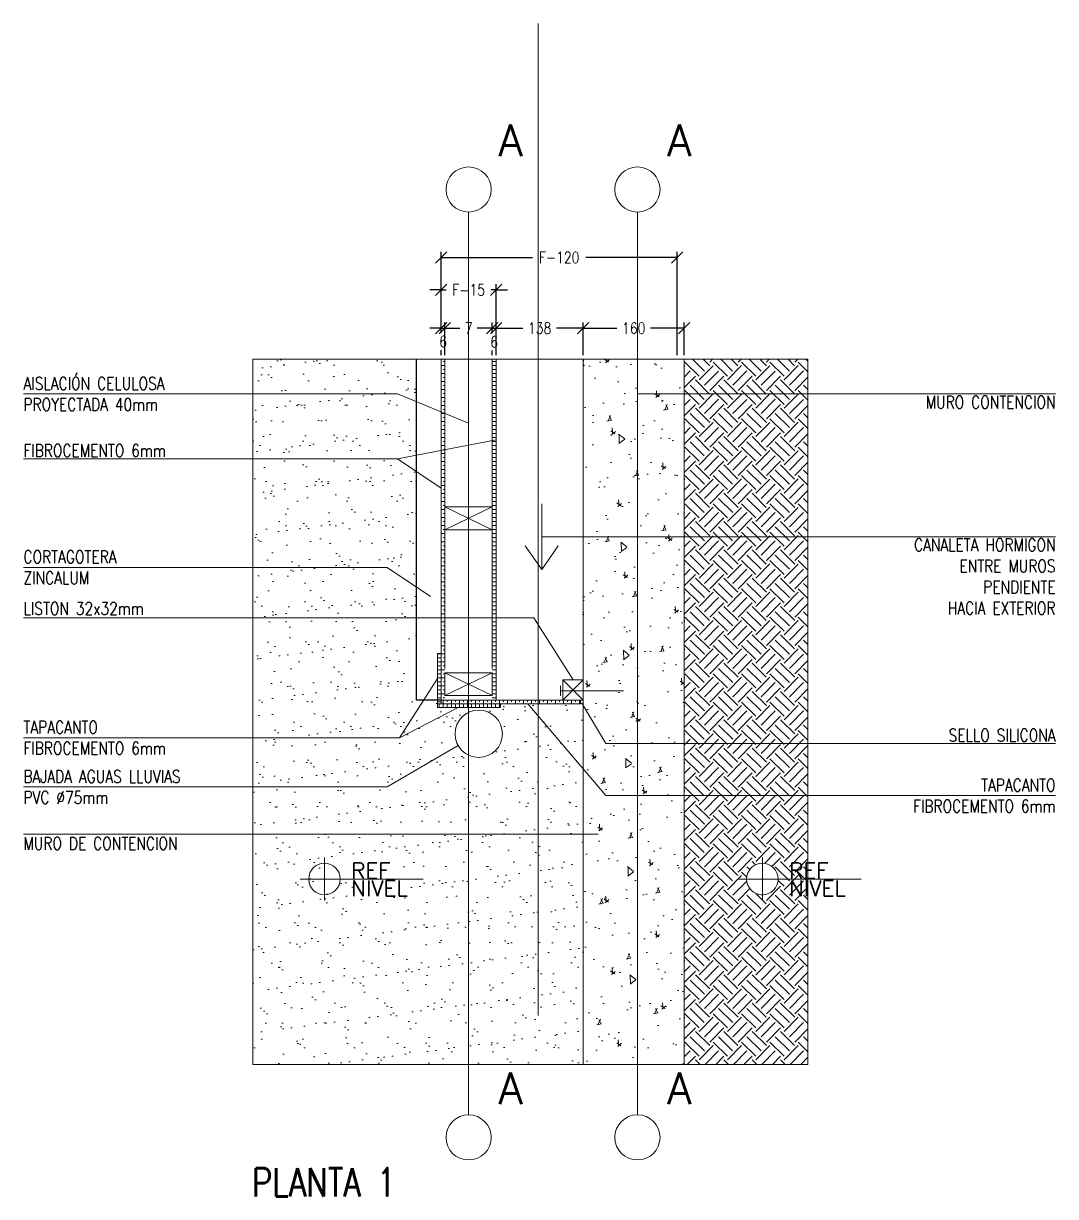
# Model space of a CAD drawing. Header units: metres. Extents: x -2 to 690, y -116 to 73.
# Drawn here: x 475.585 to 477.22, y -74.736 to -72.877 of the extents above; entities that cross this region are included whole.
import ezdxf
from ezdxf.enums import TextEntityAlignment as Align

# ---------------------------------------------------------------- set-up
doc = ezdxf.new("R2010")
doc.units = ezdxf.units.M
doc.header["$LTSCALE"] = 5
doc.header["$MEASUREMENT"] = 0
doc.layers.get('0').update_dxf_attribs({"color": 30})
doc.layers.get('DEFPOINTS').update_dxf_attribs({"color": 210})
doc.layers.add('_AUX', color=210, linetype='Continuous', lineweight=18, plot=False)
for name, color, linetype, lineweight in [('A-ANNO-DIMS', 3, 'Continuous', 18), ('A-ANNO-SYMB', 3, 'Continuous', 18), ('A-ANNO-TEXT', 3, 'Continuous', 18), ('A-DETL-MBND', 3, 'Continuous', 18), ('A-DETL-PATT', 8, 'Continuous', 18), ('A-ELEV-IDEN', 3, 'Continuous', 18), ('A-ELEV-MBE2', 4, 'Continuous', 25), ('A-WALL-PATT', 8, 'Continuous', 18), ('A-WALL-STUD', 3, 'Continuous', 18)]:
    doc.layers.add(name, color=color, linetype=linetype, lineweight=lineweight)
doc.styles.add('E-ROMANS', font='romans.shx', dxfattribs={"width": 0.8})
doc.dimstyles.new('E-0010_TICK_18', dxfattribs={"dimscale": 0.001, "dimtxt": 18, "dimasz": 18, "dimexe": 9, "dimexo": 6, "dimgap": 9, "dimtad": 0, "dimdec": 0, "dimlfac": 1000, "dimzin": 0, "dimdsep": 46, "dimtxsty": 'E-ROMANS', "dimblk": 'OBLIQUE', "dimcen": 9, "dimclrd": 256, "dimclre": 256, "dimclrt": 256, "dimadec": 0, "dimazin": 0, "dimtfac": 1, "dimtdec": 0, "dimtmove": 1, "dimatfit": 3, "dimldrblk": 'OPEN90', "dimfxl": 1, "dimtfill": 1, "dimtolj": 1, "dimtzin": 0, "dimarcsym": 0})

# ---------------------------------------------------------------- blocks, each defined once
blk = doc.blocks.new('_Oblique')
at = {"color": 0, "linetype": 'ByBlock', "lineweight": -2}
blk.add_line((-0.5, -0.5), (0.5, 0.5), dxfattribs=at)
blk = doc.blocks.new('*D972')
at = {"layer": 'A-ANNO-DIMS', "lineweight": -2, "transparency": 16777216}
for p, q in [((476.2466, -73.4026), (476.2466, -73.29)), ((476.3336, -73.4026), (476.3336, -73.29)), ((476.2466, -73.299), (476.2286, -73.299)), ((476.2466, -73.299), (476.2547, -73.299)), ((476.3336, -73.299), (476.3255, -73.299)), ((476.3336, -73.299), (476.3516, -73.299))]:
    blk.add_line(p, q, dxfattribs=at)
at = {"layer": 'DEFPOINTS', "color": 0, "transparency": 16777216}
for p in [(476.3336, -73.299), (476.2466, -73.4086), (476.3336, -73.4086)]:
    blk.add_point(p, dxfattribs=at)
at = {"layer": 'A-ANNO-DIMS', "lineweight": -2, "transparency": 16777216, "xscale": 0.018, "yscale": 0.018, "zscale": 0.018}
blk.add_blockref('_Oblique', (476.2466, -73.299), dxfattribs=at)
at = {"layer": 'A-ANNO-DIMS', "lineweight": -2, "transparency": 16777216, "xscale": 0.018, "yscale": 0.018, "zscale": 0.018, "rotation": 180}
blk.add_blockref('_Oblique', (476.3336, -73.299), dxfattribs=at)
at = {"layer": 'A-ANNO-DIMS', "transparency": 16777216, "insert": (476.2901, -73.299), "char_height": 0.018, "attachment_point": 5, "style": 'E-ROMANS', "bg_fill": 3, "box_fill_scale": 1.25, "bg_fill_color": 256, "bg_fill_true_color": 13158600, "bg_fill_transparency": 0}
blk.add_mtext('\\A1;F-15', dxfattribs=at)
blk = doc.blocks.new('_Open90')
at = {"color": 0, "linetype": 'ByBlock', "lineweight": -2}
for p, q in [((0, 0), (-1, 0)), ((-0.5, 0.5), (0, 0)), ((0, 0), (-0.5, -0.5))]:
    blk.add_line(p, q, dxfattribs=at)
blk = doc.blocks.new('*D24')
at = {"layer": 'A-ANNO-DIMS', "lineweight": -2, "transparency": 16777216}
for p, q in [((476.2466, -73.4026), (476.2466, -73.2387)), ((476.2466, -73.2477), (476.3914, -73.2477)), ((476.6206, -73.2477), (476.4759, -73.2477)), ((476.6206, -73.4026), (476.6206, -73.2387))]:
    blk.add_line(p, q, dxfattribs=at)
at = {"layer": 'DEFPOINTS', "color": 0, "transparency": 16777216}
for p in [(476.6206, -73.2477), (476.2466, -73.4086), (476.6206, -73.4086)]:
    blk.add_point(p, dxfattribs=at)
at = {"layer": 'A-ANNO-DIMS', "lineweight": -2, "transparency": 16777216, "xscale": 0.018, "yscale": 0.018, "zscale": 0.018, "rotation": 180}
blk.add_blockref('_Oblique', (476.2466, -73.2477), dxfattribs=at)
at = {"layer": 'A-ANNO-DIMS', "lineweight": -2, "transparency": 16777216, "xscale": 0.018, "yscale": 0.018, "zscale": 0.018}
blk.add_blockref('_Oblique', (476.6206, -73.2477), dxfattribs=at)
at = {"layer": 'A-ANNO-DIMS', "transparency": 16777216, "insert": (476.4336, -73.2477), "char_height": 0.018, "attachment_point": 5, "style": 'E-ROMANS', "bg_fill": 3, "box_fill_scale": 1.25, "bg_fill_color": 256, "bg_fill_true_color": 13158600, "bg_fill_transparency": 0}
blk.add_mtext('\\A1;F-120', dxfattribs=at)
blk = doc.blocks.new('*D973')
at = {"layer": 'A-ANNO-DIMS', "lineweight": -2, "transparency": 16777216}
for p, q in [((476.2466, -73.3597), (476.2286, -73.3597)), ((476.2466, -73.4026), (476.2466, -73.3507)), ((476.2526, -73.4026), (476.2526, -73.3507)), ((476.2526, -73.3597), (476.2706, -73.3597))]:
    blk.add_line(p, q, dxfattribs=at)
at = {"layer": 'DEFPOINTS', "color": 0, "transparency": 16777216}
for p in [(476.2466, -73.4086), (476.2526, -73.4086)]:
    blk.add_point(p, dxfattribs=at)
at = {"layer": 'A-ANNO-DIMS', "transparency": 16777216, "insert": (476.2496, -73.3808), "char_height": 0.018, "attachment_point": 5, "style": 'E-ROMANS', "bg_fill": 3, "box_fill_scale": 1.25, "bg_fill_color": 256, "bg_fill_true_color": 13158600, "bg_fill_transparency": 0}
blk.add_mtext('\\A1;6', dxfattribs=at)
at = {"layer": 'A-ANNO-DIMS', "lineweight": -2, "transparency": 16777216}
blk.add_line((476.2466, -73.3597), (476.2526, -73.3597), dxfattribs=at)
at = {"layer": 'DEFPOINTS', "color": 0, "transparency": 16777216}
blk.add_point((476.2526, -73.3597), dxfattribs=at)
at = {"layer": 'A-ANNO-DIMS', "lineweight": -2, "transparency": 16777216, "xscale": 0.018, "yscale": 0.018, "zscale": 0.018}
blk.add_blockref('_Oblique', (476.2466, -73.3597), dxfattribs=at)
at = {"layer": 'A-ANNO-DIMS', "lineweight": -2, "transparency": 16777216, "xscale": 0.018, "yscale": 0.018, "zscale": 0.018, "rotation": 180}
blk.add_blockref('_Oblique', (476.2526, -73.3597), dxfattribs=at)
blk = doc.blocks.new('*D974')
at = {"layer": 'A-ANNO-DIMS', "lineweight": -2, "transparency": 16777216}
for p, q in [((476.2526, -73.4026), (476.2526, -73.3507)), ((476.2526, -73.3597), (476.2763, -73.3597)), ((476.3276, -73.3597), (476.3039, -73.3597)), ((476.3276, -73.4026), (476.3276, -73.3507))]:
    blk.add_line(p, q, dxfattribs=at)
at = {"layer": 'DEFPOINTS', "color": 0, "transparency": 16777216}
for p in [(476.3276, -73.3597), (476.2526, -73.4086), (476.3276, -73.4086)]:
    blk.add_point(p, dxfattribs=at)
at = {"layer": 'A-ANNO-DIMS', "lineweight": -2, "transparency": 16777216, "xscale": 0.018, "yscale": 0.018, "zscale": 0.018, "rotation": 180}
blk.add_blockref('_Oblique', (476.2526, -73.3597), dxfattribs=at)
at = {"layer": 'A-ANNO-DIMS', "lineweight": -2, "transparency": 16777216, "xscale": 0.018, "yscale": 0.018, "zscale": 0.018}
blk.add_blockref('_Oblique', (476.3276, -73.3597), dxfattribs=at)
at = {"layer": 'A-ANNO-DIMS', "transparency": 16777216, "insert": (476.2901, -73.3597), "char_height": 0.018, "attachment_point": 5, "style": 'E-ROMANS', "bg_fill": 3, "box_fill_scale": 1.25, "bg_fill_color": 256, "bg_fill_true_color": 13158600, "bg_fill_transparency": 0}
blk.add_mtext('\\A1;7', dxfattribs=at)
blk = doc.blocks.new('*D975')
at = {"layer": 'A-ANNO-DIMS', "lineweight": -2, "transparency": 16777216}
for p, q in [((476.3276, -73.3597), (476.3096, -73.3597)), ((476.3276, -73.4026), (476.3276, -73.3507)), ((476.3336, -73.4026), (476.3336, -73.3507)), ((476.3336, -73.3597), (476.3516, -73.3597))]:
    blk.add_line(p, q, dxfattribs=at)
at = {"layer": 'DEFPOINTS', "color": 0, "transparency": 16777216}
for p in [(476.3276, -73.4086), (476.3336, -73.4086)]:
    blk.add_point(p, dxfattribs=at)
at = {"layer": 'A-ANNO-DIMS', "transparency": 16777216, "insert": (476.3306, -73.3814), "char_height": 0.018, "attachment_point": 5, "style": 'E-ROMANS', "bg_fill": 3, "box_fill_scale": 1.25, "bg_fill_color": 256, "bg_fill_true_color": 13158600, "bg_fill_transparency": 0}
blk.add_mtext('\\A1;6', dxfattribs=at)
at = {"layer": 'A-ANNO-DIMS', "lineweight": -2, "transparency": 16777216}
blk.add_line((476.3276, -73.3597), (476.3336, -73.3597), dxfattribs=at)
at = {"layer": 'DEFPOINTS', "color": 0, "transparency": 16777216}
blk.add_point((476.3336, -73.3597), dxfattribs=at)
at = {"layer": 'A-ANNO-DIMS', "lineweight": -2, "transparency": 16777216, "xscale": 0.018, "yscale": 0.018, "zscale": 0.018}
blk.add_blockref('_Oblique', (476.3276, -73.3597), dxfattribs=at)
at = {"layer": 'A-ANNO-DIMS', "lineweight": -2, "transparency": 16777216, "xscale": 0.018, "yscale": 0.018, "zscale": 0.018, "rotation": 180}
blk.add_blockref('_Oblique', (476.3336, -73.3597), dxfattribs=at)
blk = doc.blocks.new('*D976')
at = {"layer": 'A-ANNO-DIMS', "lineweight": -2, "transparency": 16777216}
for p, q in [((476.3336, -73.4026), (476.3336, -73.3507)), ((476.3336, -73.3597), (476.3761, -73.3597)), ((476.4716, -73.3597), (476.4291, -73.3597)), ((476.4716, -73.4026), (476.4716, -73.3507))]:
    blk.add_line(p, q, dxfattribs=at)
at = {"layer": 'DEFPOINTS', "color": 0, "transparency": 16777216}
for p in [(476.4716, -73.3597), (476.3336, -73.4086), (476.4716, -73.4086)]:
    blk.add_point(p, dxfattribs=at)
at = {"layer": 'A-ANNO-DIMS', "lineweight": -2, "transparency": 16777216, "xscale": 0.018, "yscale": 0.018, "zscale": 0.018, "rotation": 180}
blk.add_blockref('_Oblique', (476.3336, -73.3597), dxfattribs=at)
at = {"layer": 'A-ANNO-DIMS', "lineweight": -2, "transparency": 16777216, "xscale": 0.018, "yscale": 0.018, "zscale": 0.018}
blk.add_blockref('_Oblique', (476.4716, -73.3597), dxfattribs=at)
at = {"layer": 'A-ANNO-DIMS', "transparency": 16777216, "insert": (476.4026, -73.3597), "char_height": 0.018, "attachment_point": 5, "style": 'E-ROMANS', "bg_fill": 3, "box_fill_scale": 1.25, "bg_fill_color": 256, "bg_fill_true_color": 13158600, "bg_fill_transparency": 0}
blk.add_mtext('\\A1;138', dxfattribs=at)
blk = doc.blocks.new('*D25')
at = {"layer": 'A-ANNO-DIMS', "lineweight": -2, "transparency": 16777216}
for p, q in [((476.4716, -73.4026), (476.4716, -73.3507)), ((476.4716, -73.3597), (476.5251, -73.3597)), ((476.6316, -73.3597), (476.5781, -73.3597)), ((476.6316, -73.4026), (476.6316, -73.3507))]:
    blk.add_line(p, q, dxfattribs=at)
at = {"layer": 'DEFPOINTS', "color": 0, "transparency": 16777216}
for p in [(476.6316, -73.3597), (476.4716, -73.4086), (476.6316, -73.4086)]:
    blk.add_point(p, dxfattribs=at)
at = {"layer": 'A-ANNO-DIMS', "lineweight": -2, "transparency": 16777216, "xscale": 0.018, "yscale": 0.018, "zscale": 0.018, "rotation": 180}
blk.add_blockref('_Oblique', (476.4716, -73.3597), dxfattribs=at)
at = {"layer": 'A-ANNO-DIMS', "lineweight": -2, "transparency": 16777216, "xscale": 0.018, "yscale": 0.018, "zscale": 0.018}
blk.add_blockref('_Oblique', (476.6316, -73.3597), dxfattribs=at)
at = {"layer": 'A-ANNO-DIMS', "transparency": 16777216, "insert": (476.5516, -73.3597), "char_height": 0.018, "attachment_point": 5, "style": 'E-ROMANS', "bg_fill": 3, "box_fill_scale": 1.25, "bg_fill_color": 256, "bg_fill_true_color": 13158600, "bg_fill_transparency": 0}
blk.add_mtext('\\A1;160', dxfattribs=at)

msp = doc.modelspace()

# ---------------------------------------------------------------- hatches: boundary and pattern name
at = {"layer": 'A-DETL-PATT'}
h = msp.add_hatch(dxfattribs=at)
h.set_pattern_fill('AR-SAND', color=256, scale=0.001, style=0)
h.set_pattern_definition([(37.5, (0, 2.28406), (-0.0016000313, 0.0489413237), [0, -0.038608, 0, -0.04318, 0, -0.041275]), (7.5, (0, 2.28406), (0.044952328, 0.07168251), [0, -0.020828, 0, -0.034798, 0, -0.013335]), (327.5, (-0.03124, 2.28406), (0.079099237, 0.0001437185), [0, -0.0127, 0, -0.04572, 0, -0.05969]), (317.5, (-0.03124, 2.28406), (0.076355645, 0.022292932), [0, -0.00635, 0, -0.029972, 0, -0.03429])])
h.paths.add_polyline_path([(476.4716, -73.9551), (476.4716, -73.9491), (476.4674, -73.9491), (476.4674, -73.9551), (476.3406, -73.9551), (476.3406, -73.9611), (476.2406, -73.9611), (476.2406, -73.9551), (476.2406, -73.9491), (476.2076, -73.9491), (476.2076, -73.4086), (475.9484, -73.4086), (475.9484, -74.5266), (476.4716, -74.5266)])
h.paths.add_polyline_path([(476.2686, -74.0026, -1), (476.3436, -74.0026, -1)], flags=16)
h = msp.add_hatch(dxfattribs=at)
h.set_pattern_fill('BRASS', color=256, scale=0.002, style=0)
h.set_pattern_definition([(0, (0, 0), (0, 0.0127), []), (0, (0, 0.00635), (0, 0.0127), [0.00635, -0.003175])])
h.paths.add_polyline_path([(476.2526, -73.4086), (476.2466, -73.4086), (476.2466, -73.9491), (476.2526, -73.9491), (476.2526, -73.8991)])
h.paths.add_polyline_path([(476.3336, -73.4086), (476.3276, -73.4086), (476.3276, -73.8991), (476.3276, -73.9491), (476.3336, -73.9491)])
h.paths.add_polyline_path([(476.2466, -73.8751), (476.2406, -73.8751), (476.2406, -73.9491), (476.2466, -73.9491)])
h.paths.add_polyline_path([(476.2466, -73.9491), (476.2406, -73.9491), (476.2406, -73.9551), (476.2466, -73.9551)])
h = msp.add_hatch(dxfattribs=at)
h.set_pattern_fill('AR-CONC', color=256, scale=0.0005, angle=45, style=0)
h.set_pattern_definition([(95, (0, 0), (0.070047325, 0.05877669), [0.009525, -0.104775]), (40, (0, 0), (-0.080008945, 0.055088503), [0.00762, -0.08382]), (145.451, (0.00584, 0.0049), (-0.009961079, 0.113865118), [0.008095, -0.089045]), (91.1842, (-0.01796, 0.01796), (0.110705122, 0.080976706), [0.0142875, -0.1571625]), (141.6356, (-0.00874, 0.02471), (-0.003543072, 0.171413216), [0.0121425, -0.1335675]), (36.184, (-0.01796, 0.01796), (-0.003542786, 0.171413193), [0.01143, -0.12573]), (66, (-0.00449, 0.02245), (0.089760276, 0.017447634), [0.009525, -0.104775]), (11, (-0.00449, 0.02245), (-0.043269963, 0.086970597), [0.00762, -0.08382]), (116.4514, (0.00299, 0.023905), (0.04649002, 0.104418228), [0.008095, -0.089045]), (82.5, (0, 0), (-0.0288027345, 0.0309867068), [0, -0.082804, 0, -0.08509, 0, -0.0841375]), (52.5, (0, 0), (-0.0117948637, 0.0590435), [0, -0.048514, 0, -0.080899, 0, -0.0320675]), (12.5, (-0.020026, -0.020026), (0.0499639315, 0.0459130978), [0, -0.03175, 0, -0.09906, 0, -0.131445]), (2.5, (-0.029006, -0.029006), (0.043381952, 0.0613611964), [0, -0.041275, 0, -0.065786, 0, -0.093345])])
h.paths.add_polyline_path([(476.6316, -73.4086), (476.5576, -73.4086), (476.5576, -73.464), (476.6316, -73.464)])
h.paths.add_polyline_path([(476.5576, -73.4086), (476.4716, -73.4086), (476.4716, -73.9491), (476.4716, -73.9491), (476.4716, -73.9956), (476.5077, -74.1006), (476.5576, -74.1006)])
h.paths.add_polyline_path([(476.6316, -73.464), (476.5576, -73.464), (476.5576, -74.1006), (476.6316, -74.1006), (476.6316, -73.9491)])
h.paths.add_polyline_path([(476.6316, -74.1006), (476.5576, -74.1006), (476.5576, -74.5266), (476.6316, -74.5266)])
h.paths.add_polyline_path([(476.5576, -74.1006), (476.5077, -74.1006), (476.4716, -73.9956), (476.4716, -74.5266), (476.5576, -74.5266)])
h = msp.add_hatch(dxfattribs=at)
h.set_pattern_fill('BRASS', color=256, scale=0.002, angle=90, style=0)
h.set_pattern_definition([(90, (0, 0), (-0.0127, 8e-19), []), (90, (-0.00635, 0), (-0.0127, 8e-19), [0.00635, -0.003175])])
h.paths.add_polyline_path([(476.2406, -73.9551), (476.3406, -73.9551), (476.3406, -73.9611), (476.2406, -73.9611)])
edge = h.paths.add_edge_path()
edge.add_line((476.4674, -73.9551), (476.2466, -73.9551))
edge.add_line((476.2466, -73.9551), (476.2466, -73.9491))
edge.add_line((476.2466, -73.9491), (476.4674, -73.9491))

# ---------------------------------------------------------------- linework, layer by layer
at = {"layer": 'A-ANNO-SYMB'}
for p, q in [((476.4716, -73.9491), (476.4716, -73.4086)), ((476.0617, -74.2667), (476.0617, -74.1988)), ((476.7556, -74.2667), (476.7556, -74.1988)), ((476.0231, -74.2328), (476.2183, -74.2328)), ((476.717, -74.2328), (476.9123, -74.2328))]:
    msp.add_line(p, q, dxfattribs=at)
for points in [[(476.4716, -73.9491), (476.4716, -74.5266)], [(476.6316, -73.9491), (476.6316, -74.5266)]]:
    msp.add_lwpolyline(points, dxfattribs=at)
for centre, radius in [((476.2901, -73.1399), 0.0358), ((476.5576, -73.1399), 0.0358), ((476.0617, -74.2328), 0.025), ((476.7556, -74.2328), 0.025), ((476.2901, -74.6423), 0.0358), ((476.5576, -74.6423), 0.0358)]:
    msp.add_circle(centre, radius, dxfattribs=at)
at = {"layer": 'A-ANNO-SYMB', "ltscale": 0.05}
msp.add_circle((476.3061, -74.0026), 0.0375, dxfattribs=at)
at = {"layer": 'A-ANNO-TEXT'}
for p, q in [((476.1774, -73.567), (476.3336, -73.5369)), ((476.1807, -74.0089), (476.2406, -73.9151)), ((476.3838, -73.9551), (476.5077, -74.1006)), ((476.4695, -73.9541), (476.5077, -74.0181))]:
    msp.add_line(p, q, dxfattribs=at)
for points in [[(475.5848, -73.464), (476.1774, -73.464), (476.2901, -73.5101)], [(477.22, -73.464), (476.7884, -73.464), (476.5576, -73.464)], [(475.5848, -73.567), (476.1774, -73.567), (476.2466, -73.6132)], [(477.22, -73.6902), (476.7884, -73.6902), (476.406, -73.6902)], [(475.5848, -73.7388), (476.1608, -73.7388), (476.2299, -73.7849)], [(475.5848, -73.8186), (476.3932, -73.8186), (476.4556, -73.9171)], [(475.5848, -74.0089), (476.1807, -74.0089), (476.2737, -73.9611)], [(475.5848, -74.0868), (476.1608, -74.0868), (476.2737, -74.0214)], [(477.22, -74.0181), (476.7884, -74.0181), (476.5077, -74.0181)], [(477.22, -74.1006), (476.7884, -74.1006), (476.5077, -74.1006)], [(475.5848, -74.1618), (476.1608, -74.1618), (476.4953, -74.1618)]]:
    msp.add_lwpolyline(points, dxfattribs=at)
at = {"layer": 'A-DETL-MBND'}
for p, q in [((476.2466, -73.9491), (476.2466, -73.4086)), ((476.2526, -73.8991), (476.2526, -73.4086)), ((476.3276, -73.4086), (476.3276, -73.8991)), ((476.3336, -73.4086), (476.3336, -73.9491))]:
    msp.add_line(p, q, dxfattribs=at)
for points in [[(476.2406, -73.9551), (476.2406, -73.8751), (476.2466, -73.8751), (476.2466, -73.9551)], [(476.2406, -73.9551), (476.3406, -73.9551), (476.3406, -73.9611), (476.2406, -73.9611)]]:
    msp.add_lwpolyline(points, close=True, dxfattribs=at)
for points in [[(476.4674, -73.9551), (476.2466, -73.9551), (476.2466, -73.9491), (476.4674, -73.9491)], [(476.4674, -73.9491), (476.4674, -73.9551)]]:
    msp.add_lwpolyline(points, dxfattribs=at)
msp.add_arc((476.4695, -73.9568), 0.00269, 38.7945, 141.2056, dxfattribs=at)
at = {"layer": 'A-ELEV-IDEN', "ltscale": 10}
msp.add_line((476.4356, -73.9344), (476.5354, -73.9344), dxfattribs=at)
for points in [[(475.9484, -73.4086), (476.8276, -73.4086)], [(475.9484, -73.4086), (475.9484, -74.5266), (476.8276, -74.5266)], [(476.8276, -73.4086), (476.8276, -74.5266)], [(476.406, -73.6383), (476.406, -73.7422)], [(476.406, -73.7422), (476.3799, -73.7046)], [(476.406, -73.7422), (476.4321, -73.7046)], [(476.4356, -73.9424), (476.4356, -73.9264)]]:
    msp.add_lwpolyline(points, dxfattribs=at)
at = {"layer": 'A-ELEV-MBE2'}
msp.add_lwpolyline([(476.2466, -73.9491), (476.2076, -73.9491), (476.2076, -73.4086)], dxfattribs=at)
at = {"layer": 'A-WALL-PATT', "ltscale": 10}
for p, q in [((476.2901, -73.6361), (476.2901, -73.4086)), ((476.2901, -73.6861), (476.2901, -73.8991))]:
    msp.add_line(p, q, dxfattribs=at)
at = {"layer": 'A-WALL-STUD'}
for p, q in [((476.3276, -73.6431), (476.2526, -73.6791)), ((476.2526, -73.6431), (476.3276, -73.6791)), ((476.3276, -73.9061), (476.2526, -73.9421)), ((476.2526, -73.9061), (476.3276, -73.9421))]:
    msp.add_line(p, q, dxfattribs=at)
for points in [[(476.3276, -73.6431), (476.2526, -73.6431), (476.2526, -73.6791), (476.3276, -73.6791)], [(476.3276, -73.9061), (476.2526, -73.9061), (476.2526, -73.9421), (476.3276, -73.9421)]]:
    msp.add_lwpolyline(points, close=True, dxfattribs=at)
for points in [[(476.4716, -73.9491), (476.4716, -73.9171), (476.4396, -73.9171), (476.4396, -73.9491), (476.4716, -73.9491)], [(476.4716, -73.9171), (476.4396, -73.9491)], [(476.4396, -73.9171), (476.4716, -73.9491)]]:
    msp.add_lwpolyline(points, dxfattribs=at)

# ---------------------------------------------------------------- texts
at = {"layer": 'A-ANNO-TEXT', "style": 'E-ROMANS'}
for s, insert, char_height, attachment_point in [('AISLACIÓN CELULOSA\\PPROYECTADA 40mm', (475.5848, -73.464), 0.02, 4), ('MURO CONTENCION', (477.22, -73.467), 0.02, 3), ('FIBROCEMENTO 6mm', (475.5848, -73.5537), 0.02, 4), ('CANALETA HORMIGON\\PENTRE MUROS\\PPENDIENTE \\PHACIA EXTERIOR', (477.22, -73.6933), 0.02, 3), ('CORTAGOTERA\\PZINCALUM', (475.5848, -73.7388), 0.02, 4), ('LISTON 32x32mm', (475.5848, -73.804), 0.02, 4), ('TAPACANTO\\PFIBROCEMENTO 6mm', (475.5848, -74.0089), 0.02, 4), ('SELLO SILICONA', (477.22, -74.0049), 0.02, 6), ('BAJADA AGUAS LLUVIAS\\PPVC %%C75mm', (475.5848, -74.0868), 0.02, 4), ('TAPACANTO\\PFIBROCEMENTO 6mm', (477.22, -74.1006), 0.02, 6), ('MURO DE CONTENCION', (475.5848, -74.1764), 0.02, 4), ('\\pi-0.135,l0.135,t0.135;PLANTA 1', (475.9467, -74.691), 0.045, 1)]:
    msp.add_mtext(s, dxfattribs=dict(at, insert=insert, char_height=char_height, attachment_point=attachment_point))
for p in [(476.3566, -73.0621), (476.6241, -73.0621), (476.3566, -74.5646), (476.6241, -74.5646)]:
    msp.add_attdef('A', text='0.00', height=0.05, dxfattribs=at).set_placement(p, align=Align.MIDDLE_CENTER)
for p in [(476.1041, -74.2395), (476.798, -74.2395)]:
    msp.add_attdef('REF', text='', height=0.025, dxfattribs=at).set_placement(p, align=Align.BOTTOM_LEFT)
for p in [(476.1039, -74.2352), (476.7978, -74.2352)]:
    msp.add_attdef('NIVEL', text='%%P0,00', height=0.025, dxfattribs=at).set_placement(p, align=Align.TOP_LEFT)

# ---------------------------------------------------------------- next in the draw order: dimensions: what is measured, and where the dimension line sits
at = {"layer": 'A-ANNO-DIMS'}
dim = msp.add_linear_dim(base=(476.3336, -73.299), p1=(476.2466, -73.4086), p2=(476.3336, -73.4086), text='F-15', dimstyle='E-0010_TICK_18', dxfattribs=at)
dim.commit()
dim.dimension.update_dxf_attribs({"geometry": '*D972', "text_midpoint": (476.2901, -73.299)})

# ---------------------------------------------------------------- next in the draw order: dimensions: what is measured, and where the dimension line sits
dim = msp.add_linear_dim(base=(476.6206, -73.2477), p1=(476.2466, -73.4086), p2=(476.6206, -73.4086), text='F-120', dimstyle='E-0010_TICK_18', dxfattribs=at)
dim.commit()
dim.dimension.update_dxf_attribs({"geometry": '*D24', "text_midpoint": (476.4336, -73.2477)})

# ---------------------------------------------------------------- next in the draw order: dimensions: what is measured, and where the dimension line sits
dim = msp.add_linear_dim(base=(476.2526, -73.3597), p1=(476.2466, -73.4086), p2=(476.2526, -73.4086), dimstyle='E-0010_TICK_18', dxfattribs=at)
dim.commit()
dim.dimension.update_dxf_attribs({"geometry": '*D973', "text_midpoint": (476.2496, -73.3808), "dimtype": 160})

# ---------------------------------------------------------------- next in the draw order: dimensions: what is measured, and where the dimension line sits
dim = msp.add_linear_dim(base=(476.3276, -73.3597), p1=(476.2526, -73.4086), p2=(476.3276, -73.4086), text='7', dimstyle='E-0010_TICK_18', dxfattribs=at)
dim.commit()
dim.dimension.update_dxf_attribs({"geometry": '*D974', "text_midpoint": (476.2901, -73.3597)})

# ---------------------------------------------------------------- next in the draw order: linework, layer by layer
at = {"layer": 'A-ANNO-SYMB', "ltscale": 10}
msp.add_line((476.2901, -74.6066), (476.2901, -73.1757), dxfattribs=at)

# ---------------------------------------------------------------- next in the draw order: dimensions: what is measured, and where the dimension line sits
at = {"layer": 'A-ANNO-DIMS'}
dim = msp.add_linear_dim(base=(476.3336, -73.3597), p1=(476.3276, -73.4086), p2=(476.3336, -73.4086), dimstyle='E-0010_TICK_18', dxfattribs=at)
dim.commit()
dim.dimension.update_dxf_attribs({"geometry": '*D975', "text_midpoint": (476.3306, -73.3814), "dimtype": 160})

# ---------------------------------------------------------------- next in the draw order: dimensions: what is measured, and where the dimension line sits
dim = msp.add_linear_dim(base=(476.4716, -73.3597), p1=(476.3336, -73.4086), p2=(476.4716, -73.4086), dimstyle='E-0010_TICK_18', dxfattribs=at)
dim.commit()
dim.dimension.update_dxf_attribs({"geometry": '*D976', "text_midpoint": (476.4026, -73.3597)})

# ---------------------------------------------------------------- next in the draw order: linework, layer by layer
at = {"layer": '_AUX'}
msp.add_line((476.4001, -74.449), (476.4001, -72.8768), dxfattribs=at)

# ---------------------------------------------------------------- next in the draw order: dimensions: what is measured, and where the dimension line sits
at = {"layer": 'A-ANNO-DIMS'}
dim = msp.add_linear_dim(base=(476.6316, -73.3597), p1=(476.4716, -73.4086), p2=(476.6316, -73.4086), dimstyle='E-0010_TICK_18', dxfattribs=at)
dim.commit()
dim.dimension.update_dxf_attribs({"geometry": '*D25', "text_midpoint": (476.5516, -73.3597)})

# ---------------------------------------------------------------- next in the draw order: hatches: boundary and pattern name
at = {"layer": 'A-DETL-PATT'}
h = msp.add_hatch(dxfattribs=at)
h.set_pattern_fill('EARTH', color=256, scale=0.005, angle=45, style=0)
h.set_pattern_definition([(45, (0, 0), (1e-16, 0.0449012806), [0.03175, -0.03175]), (45, (-0.00842, 0.00842), (1e-16, 0.0449012806), [0.03175, -0.03175]), (45, (-0.016838, 0.016838), (1e-16, 0.0449012806), [0.03175, -0.03175]), (135, (-0.016838, 0.02245), (-0.0449012806, 1e-16), [0.03175, -0.03175]), (135, (-0.00842, 0.03087), (-0.0449012806, 1e-16), [0.03175, -0.03175]), (135, (0, 0.03929), (-0.0449012806, 1e-16), [0.03175, -0.03175])])
h.paths.add_polyline_path([(476.8276, -73.4086), (476.6316, -73.4086), (476.6316, -73.464), (476.7884, -73.464), (476.8276, -73.464)])
h.paths.add_polyline_path([(476.8276, -73.464), (476.7884, -73.464), (476.6316, -73.464), (476.6316, -73.9491), (476.6316, -74.1006), (476.7884, -74.1006), (476.8276, -74.1006)])
h.paths.add_polyline_path([(476.8276, -74.1006), (476.7884, -74.1006), (476.6316, -74.1006), (476.6316, -74.5266), (476.8276, -74.5266), (476.8276, -74.2328), (476.7806, -74.2328, -1), (476.7306, -74.2328, -1), (476.7806, -74.2328), (476.8276, -74.2328)])
h.paths.add_polyline_path([(476.7918, -74.2376), (476.9028, -74.2376), (476.9028, -74.2001), (476.7918, -74.2001)], flags=9)
h.paths.add_polyline_path([(476.7916, -74.2672), (476.8807, -74.2672), (476.8807, -74.2297), (476.7916, -74.2297)], flags=9)

# ---------------------------------------------------------------- next in the draw order: linework, layer by layer
at = {"layer": 'A-ANNO-SYMB', "ltscale": 10}
msp.add_line((476.5576, -74.6066), (476.5576, -73.1757), dxfattribs=at)
at = {"layer": 'A-ANNO-SYMB'}
msp.add_line((476.6316, -73.9491), (476.6316, -73.4086), dxfattribs=at)

doc.saveas('drawing.dxf')
